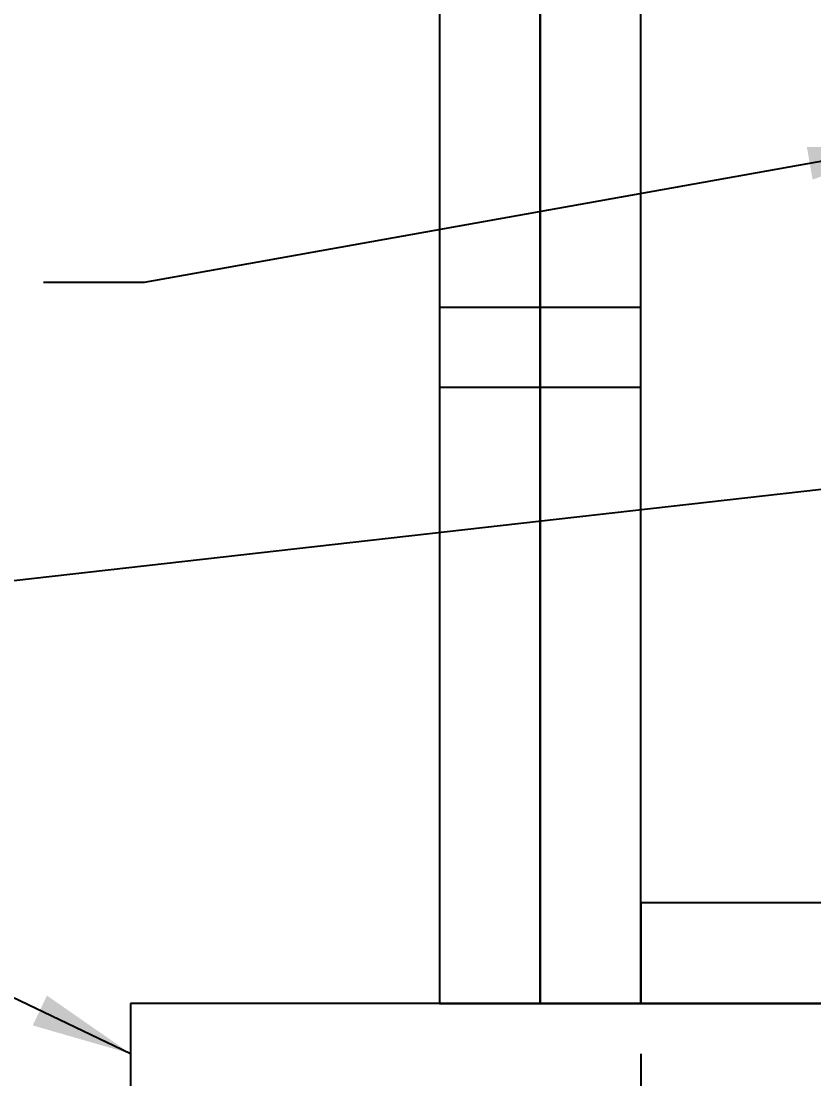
# Paper-space layout 'M&T INST' of a CAD drawing. Header units: inches. Extents: x 0.2 to 34.4, y 0.5 to 23.
# Drawn here: x 13.707 to 14.938, y 12.46 to 14.104 of the extents above; entities that cross this region are included whole.
import ezdxf

# ---------------------------------------------------------------- set-up
doc = ezdxf.new("R2010")
doc.units = ezdxf.units.IN
doc.header["$MEASUREMENT"] = 0
doc.layers.add('B_Dimensions', color=5, linetype='Continuous', lineweight=13)
doc.layers.add('D_FRAMING', color=84, linetype='Continuous')
doc.layers.add('Title Block', color=7, linetype='Continuous')
doc.styles.get("Standard").update_dxf_attribs({"font": 'arial.ttf'})
doc.dimstyles.get("Standard").update_dxf_attribs({"dimtxt": 4, "dimasz": 6, "dimexe": 0.18, "dimexo": 0.0625, "dimgap": 0.09, "dimtad": 0, "dimtih": 1, "dimtoh": 1, "dimdec": 4, "dimzin": 0, "dimdsep": 46, "dimlunit": 4, "dimtxsty": 'Standard', "dimcen": 0.09, "dimadec": 0, "dimazin": 0, "dimtfac": 1, "dimtdec": 4, "dimtofl": 0, "dimtmove": 0, "dimatfit": 3, "dimfxl": 1, "dimtolj": 1, "dimtzin": 0, "dimarcsym": 0})

# ---------------------------------------------------------------- blocks, each defined once
blk = doc.blocks.new('*D28')
at = {"layer": 'B_Dimensions', "color": 0, "lineweight": -2, "transparency": 16777216}
for p, q in [((-4.7459, -4.3946), (-4.7459, -5.437)), ((-2.4542, -4.3946), (-2.4542, -5.437)), ((-4.6459, -5.257), (-3.7763, -5.257)), ((-2.5542, -5.257), (-3.4238, -5.257))]:
    blk.add_line(p, q, dxfattribs=at)
at = {"layer": 'B_Dimensions', "color": 0, "transparency": 16777216}
for points in [[(-4.6459, -5.2403), (-4.6459, -5.2736), (-4.7459, -5.257)], [(-2.5542, -5.2403), (-2.5542, -5.2736), (-2.4542, -5.257)]]:
    blk.add_solid(points, dxfattribs=at)
at = {"layer": 'Defpoints', "color": 0, "transparency": 16777216}
for p in [(-4.7459, -4.3321), (-2.4542, -4.3321), (-2.4542, -5.257)]:
    blk.add_point(p, dxfattribs=at)
at = {"layer": 'B_Dimensions', "color": 0, "transparency": 16777216, "insert": (-3.6, -5.257), "char_height": 0.1, "attachment_point": 5}
blk.add_mtext("\\A1;'W'", dxfattribs=at)
blk = doc.blocks.new('SINGLE MANIFOLD')
at = {"layer": 'D_FRAMING', "ltscale": 12}
for p, q in [((-4.99587, -1.59752), (-4.99587, -4.33206)), ((-4.87087, -4.33206), (-4.87087, -1.59752)), ((-4.74587, -3.46685), (-4.99587, -3.46685)), ((-4.74587, -3.5663), (-4.99587, -3.5663)), ((-4.99587, -4.33206), (-4.87087, -4.33206))]:
    blk.add_line(p, q, dxfattribs=at)
for points in [[(-4.87087, -4.33206), (-4.74587, -4.33206), (-4.74587, -2.45706), (-4.87087, -2.45706)], [(-4.74587, -4.20706), (-4.74587, -4.33206), (-2.4542, -4.33206), (-2.4542, -4.20706)], [(-5.38004, -4.33206), (-5.38004, -4.45706), (-1.7488, -4.45706), (-1.7488, -4.33206)]]:
    blk.add_lwpolyline(points, close=True, dxfattribs=at)
at = {"layer": 'Title Block'}
blk.add_line((-5.36334, -3.43558), (-5.48834, -3.43558), dxfattribs=at)
at = {"layer": 'Title Block', "ltscale": 12}
blk.add_line((-5.38004, -4.33206), (-5.38004, -4.87693), dxfattribs=at)
at = {"layer": 'B_Dimensions'}
dim = blk.add_linear_dim(base=(-2.4542, -5.25698), p1=(-4.74587, -4.33206), p2=(-2.4542, -4.33206), text="'W'", dimstyle='Standard', override={"dimtxt": 0.1, "dimasz": 0.1}, dxfattribs=at)
dim.commit()
dim.dimension.update_dxf_attribs({"geometry": '*D28', "text_midpoint": (-3.60004, -5.25698)})
at = {"layer": 'Title Block'}
for points in [[(-4.4127, -3.26529), (-5.36334, -3.43558)], [(-3.82922, -3.61469), (-5.70865, -3.8273)], [(-5.38004, -4.39456), (-5.68291, -4.25031)]]:
    blk.add_leader(points, dimstyle='Standard', override={"dimasz": 0.125}, dxfattribs=at)

psp = doc.layouts.new('M&T INST')

# ---------------------------------------------------------------- block references
at = {"layer": 'Title Block', "xscale": 1.25, "yscale": 1.25, "zscale": 1.25}
psp.add_blockref('SINGLE MANIFOLD', (20.6017, 17.9924), dxfattribs=at)

doc.saveas('drawing.dxf')
